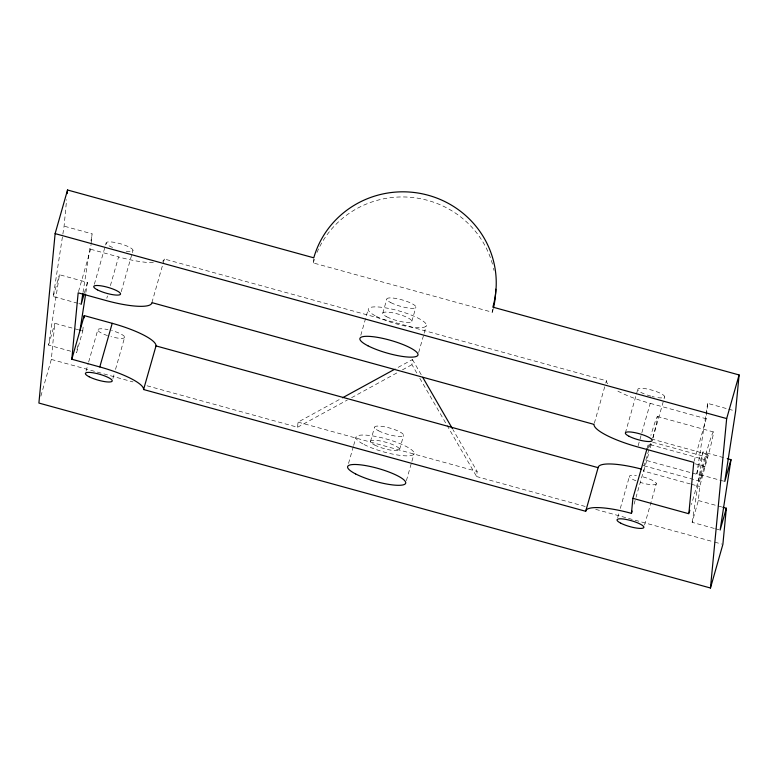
<?xml version="1.0" encoding="UTF-8"?>
<svg xmlns="http://www.w3.org/2000/svg" width="778" height="778" viewBox="0 0 778 778"><rect width="100%" height="100%" fill="white"/><g stroke="black" fill="none" stroke-linecap="round" stroke-linejoin="round"><path stroke-width="0.58" stroke-dasharray="3.89 2.92" d="M40.864 396.158L51.329 359.426L54.781 323.288L82.769 330.99L76.555 352.804L78.004 343.419M77.703 303.264L53.225 296.525L64.088 226.145L66.616 199.635M82.769 330.99L83.217 326.264M78.49 291.701L90.588 249.223L91.045 244.496M91.162 243.31L92.067 233.847L64.088 226.145M147.023 385.781L297.566 427.248L298.052 422.123L340.424 398.939M493.223 309.031A92.942 90.637 5.5 0 1 492.367 312.26L313.291 262.945L313.68 258.841M416.794 373.032L411.951 364.668L412.447 359.543L395.496 368.811M585.173 506.459L476.642 476.564L477.138 471.439L452.952 429.612M492.367 312.26L492.669 309.187M690.378 483.965L643.737 471.118L643.873 469.747L636.025 497.288M714.301 528.447L692.148 522.339L698.362 500.536L699.704 486.532L709.974 448.867A37.179 1.459 -74.6 0 0 712.988 432.364A37.179 1.459 -74.6 0 0 704.285 459.535L691.457 504.591M694.093 461.237L706.191 418.768L707.659 403.383L727.479 408.849M70.72 351.199L48.576 345.101L59.429 274.712L87.418 282.424L85.609 294.152M83.013 292.499L90.258 245.576M90.977 240.888L92.067 233.847M723.608 481.154L696.796 473.773L707.659 403.383M692.148 522.339L703.011 451.96L726.331 458.378M652.868 437.926L654.016 433.453A37.179 1.459 -74.6 0 0 650.875 435.369M650.282 447.749L651.828 441.982L707.795 457.396M643.737 471.118L649.027 452.378M53.225 296.525L59.429 274.712M48.576 345.101L54.781 323.288M84.471 292.752L87.418 282.424M94.352 284.301L106.129 242.979M86.037 371.194L88.322 363.161M88.653 362.013L97.804 329.872A13.946 3.044 15.9 0 1 108.045 329.648M106.8 298.256L107.461 295.961M110.398 285.633L118.577 256.935A46.476 10.133 15.9 0 0 155.999 262.643M121.212 291.701L132.007 253.823M132.338 252.675L132.989 250.38M112.898 378.594L114.21 374.004M115.514 369.414L124.665 337.273A13.946 3.044 15.9 0 0 111.536 330.494M151.904 302.632L162.69 264.753M163.02 263.606L164.323 259.006L606.432 380.773A46.476 10.133 15.9 0 0 607.706 383.846M360.788 335.318L368.208 309.274M382.757 313.281L386.792 299.102M348.525 463.474L353.358 446.494M353.679 445.356L355.935 437.431M370.493 441.437L374.529 427.268M411.854 321.295L415.899 307.115M418.671 352.483L423.825 334.355M424.146 333.227L426.412 325.301M399.591 449.451L403.626 435.281M406.398 480.639L411.562 462.521M411.883 461.393L414.139 453.467M594.334 423.242L605.449 384.215M605.78 383.068L606.432 380.773M625.347 433.025L636.141 395.136M636.462 393.989L637.775 389.399M617.683 517.623L618.996 513.023M620.299 508.433L629.46 476.292M638.125 445.823L650.223 403.354A46.476 10.133 15.9 0 1 615.592 389.856M647.014 448.731L648.327 444.121L704.285 459.535M634.06 504.173L635.694 498.435M652.868 438.121L664.636 396.799M644.544 525.014L656.321 483.692A13.946 3.044 15.9 0 0 640.839 476.321M696.796 473.773L703.011 451.96M297.566 427.248L347.348 400.009M351.578 397.694L398.18 372.205M402.421 369.881L411.951 364.668M728.646 409.17L734.471 410.774M90.588 249.223L118.577 256.935M650.223 403.354L706.191 418.768M657.342 416.493L713.309 431.907M651.215 438.889L707.183 454.303M694.822 463.737L705.315 466.625M78.87 303.585L81.204 304.227M646.751 460.527L691.059 472.732M692.226 473.053L702.719 475.942M643.863 465.759L699.83 481.174M691.535 484.286L699.704 486.532M698.362 500.536L721.683 506.955M715.468 528.768L718.96 529.73M298.052 422.123L477.138 471.439M51.329 359.426L133.019 381.93M595.676 509.347L713.543 541.809M714.71 542.13L721.712 544.065M412.447 359.543L421.511 375.229M419.809 378.264L446.416 424.282M447.019 425.323L476.642 476.564M164.323 259.006A46.476 10.133 15.9 0 1 162.544 261.243M112.586 247.492A13.946 3.044 15.9 0 1 109.455 241.87A13.946 3.044 15.9 0 1 130.033 247.54A13.946 3.044 15.9 0 1 126.017 251.197M656.321 483.692A13.946 3.044 15.9 0 1 640.265 482.379M635.918 480.814A13.946 3.044 15.9 0 1 636.423 475.484M313.291 262.945A92.942 90.637 5.5 0 1 314.613 258.695M317.006 252.451A92.942 90.637 5.5 0 1 319.35 247.385M319.855 246.393A92.942 90.637 5.5 0 1 413.137 197.554A92.942 90.637 5.5 0 1 492.989 266.057M493.515 268.225A92.942 90.637 5.5 0 1 493.981 270.404M124.665 337.273A13.946 3.044 15.9 0 1 110.943 336.65M107.481 335.59A13.946 3.044 15.9 0 1 97.804 329.872M650.427 443.372A13.946 0.545 -74.6 0 1 646.139 459.195A13.946 0.545 -74.6 0 1 643.814 465.409M648.162 448.118A13.946 0.545 -74.6 0 1 649.659 443.12M644.233 393.911A13.946 3.044 15.9 0 1 641.636 388.3A13.946 3.044 15.9 0 1 662.593 394.504A13.946 3.044 15.9 0 1 655.523 397.257M654.395 397.033A13.946 3.044 15.9 0 1 652.081 396.488M650.914 396.177A13.946 3.044 15.9 0 1 645.263 394.32M386.792 316.811A15.103 3.297 15.9 0 0 411.28 322.014A15.103 3.297 15.9 0 0 393.853 313.028A15.103 3.297 15.9 0 0 386.792 316.811M374.529 444.967A15.103 3.297 15.9 0 0 399.017 450.18A15.103 3.297 15.9 0 0 381.58 441.194A15.103 3.297 15.9 0 0 374.529 444.967M390.828 302.632A15.103 3.297 15.9 0 0 415.316 307.845A15.103 3.297 15.9 0 0 397.889 298.849A15.103 3.297 15.9 0 0 390.828 302.632M378.565 430.798A15.103 3.297 15.9 0 0 403.053 436.001A15.103 3.297 15.9 0 0 385.625 427.015A15.103 3.297 15.9 0 0 378.565 430.798M376.28 316.335A30.206 6.594 15.9 0 0 425.255 326.75A30.206 6.594 15.9 0 0 390.391 308.778A30.206 6.594 15.9 0 0 376.28 316.335M364.016 444.491A30.206 6.594 15.9 0 0 412.982 454.916A30.206 6.594 15.9 0 0 378.127 436.935A30.206 6.594 15.9 0 0 364.016 444.491M701.386 476.943A13.946 0.545 -74.6 0 0 707.231 454.653A13.946 0.545 -74.6 0 0 701.892 471.614A13.946 0.545 -74.6 0 0 701.386 476.943"/><path stroke-width="1.17" d="M727.498 458.699L730.989 459.672L724.775 481.475L735.638 411.095L739.1 374.947L492.863 307.135A92.942 90.637 5.5 0 0 428.172 195.239A92.942 90.637 5.5 0 0 313.777 257.819L67.54 189.997L55.121 233.614L38.9 403.053L710.46 588.003L722.879 544.386L726.341 508.238L722.84 507.275M67.2 193.615L67.54 189.997M632.096 511.068L631.444 513.363A46.476 10.133 15.9 0 0 585.688 511.282L143.58 389.525A46.476 10.133 15.9 0 0 99.798 366.944L71.809 359.232L78.17 292.849L106.148 300.551A46.476 10.133 15.9 0 0 151.904 302.632L594.013 424.389A46.476 10.133 15.9 0 0 637.795 446.971L693.762 462.385L688.841 513.743L632.884 498.328L647.014 448.731M84.014 317.978L84.238 315.615L112.217 323.317A46.476 10.133 15.9 0 1 156.008 345.909L598.117 467.666A46.476 10.133 15.9 0 1 641.539 469.115M631.444 513.363L632.884 498.328M710.46 588.003L726.671 418.574L739.1 374.947M82.828 293.676L81.204 304.227L84.15 293.899M79.988 330.524L85.609 294.152M730.989 459.672L720.127 530.051L726.341 508.238M71.809 359.232L84.238 315.615M99.798 366.944L112.217 323.317M143.58 389.525L156.008 345.909M585.688 511.282L598.117 467.666M689.172 512.605L689.823 510.31M342.544 397.782L394.436 369.394M55.121 233.614L726.671 418.574M422.726 377.32L452.349 428.561M495.751 289.212A92.942 90.637 5.5 0 1 493.485 307.952M97.425 289.854A13.946 3.044 15.9 0 0 120.026 294.668A13.946 3.044 15.9 0 0 103.941 286.372A13.946 3.044 15.9 0 0 97.425 289.854M620.756 523.176A13.946 3.044 15.9 0 0 643.357 527.98A13.946 3.044 15.9 0 0 627.272 519.685A13.946 3.044 15.9 0 0 620.756 523.176M367.897 345.772A30.206 6.594 15.9 0 0 416.862 356.198A30.206 6.594 15.9 0 0 382.008 338.216A30.206 6.594 15.9 0 0 367.897 345.772M355.624 473.938A30.206 6.594 15.9 0 0 404.599 484.354A30.206 6.594 15.9 0 0 369.735 466.382A30.206 6.594 15.9 0 0 355.624 473.938M89.11 376.756A13.946 3.044 15.9 0 0 111.711 381.56A13.946 3.044 15.9 0 0 95.626 373.265A13.946 3.044 15.9 0 0 89.11 376.756M629.071 436.283A13.946 3.044 15.9 0 0 651.682 441.087A13.946 3.044 15.9 0 0 635.587 432.792A13.946 3.044 15.9 0 0 629.071 436.283"/></g></svg>
